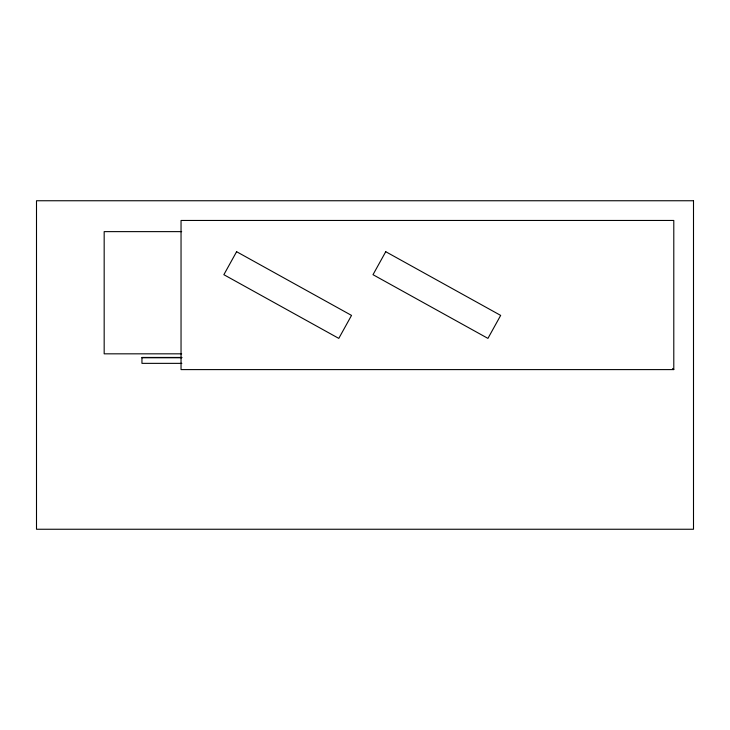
<?xml version="1.0" encoding="UTF-8"?>
<svg xmlns="http://www.w3.org/2000/svg" width="730" height="730" viewBox="0 0 730 730"><rect width="100%" height="100%" fill="white"/><g stroke="black" fill="none" stroke-linecap="round" stroke-linejoin="round"><path stroke-width="1.09" d="M181.67 231.629L104.171 231.629L104.171 353.831L181.67 353.831M181.852 357.445L141.948 357.445L141.948 363.357L181.852 363.357M141.948 357.773L181.852 357.773M673.79 369.599L181.04 369.599L181.04 220.46L673.79 220.46L673.79 369.599L672.622 368.431M236.602 251.704L223.864 274.69L338.793 338.391L351.531 315.406L236.602 251.704M385.741 251.704L373.003 274.69L487.932 338.391L500.67 315.406L385.741 251.704M693.5 200.75L36.5 200.75L36.5 529.25L693.5 529.25L693.5 200.75"/></g></svg>
